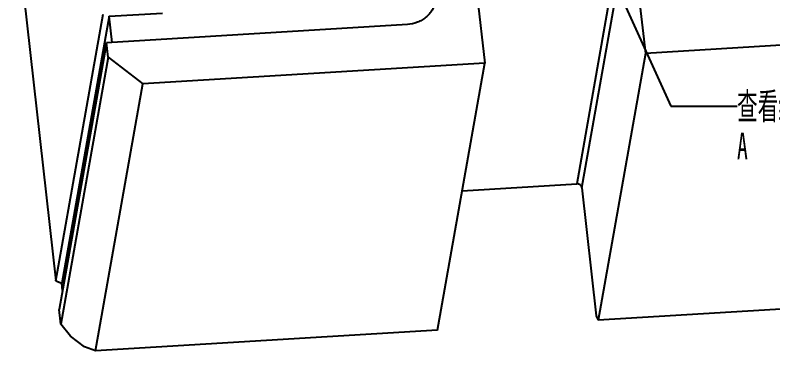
# Model space of a CAD drawing. Header units: millimetres. Extents: x 3 to 104, y 2 to 73.
# Drawn here: x 75.36 to 93.25, y 16.54 to 24.46 of the extents above; entities that cross this region are included whole.
import ezdxf

# ---------------------------------------------------------------- set-up
doc = ezdxf.new("R2010")
doc.units = ezdxf.units.MM
doc.header["$LTSCALE"] = 5.775
doc.layers.get('0').update_dxf_attribs({"linetype": 'CONTINUOUS'})
doc.layers.add('NOTE', color=7, linetype='CONTINUOUS')
doc.styles.get("Standard").update_dxf_attribs({"font": 'txt', "width": 0.6})
doc.dimstyles.get("Standard").update_dxf_attribs({"dimtxt": 0.625, "dimasz": 0.75, "dimexe": 1.75, "dimexo": 0.875, "dimtad": 1, "dimdec": 3, "dimzin": 0, "dimdsep": 46, "dimtxsty": 'STANDARD', "dimblk": 'CLOSED', "dimblk1": 'CLOSED', "dimblk2": 'CLOSED', "dimcen": 0.09, "dimadec": 0, "dimazin": 0, "dimtol": 1, "dimtp": 0.001, "dimtm": 0.001, "dimtfac": 1, "dimtdec": 3, "dimtofl": 0, "dimtmove": 0, "dimatfit": 3, "dimldrblk": 'CLOSED', "dimfxl": 1, "dimtolj": 1, "dimtzin": 0, "dimarcsym": 0})

# ---------------------------------------------------------------- blocks, each defined once
blk = doc.blocks.new('_CLOSED')
at = {"color": 0, "linetype": 'ByBlock'}
for p, q in [((0, 0), (-1, 0.183)), ((-1, 0.183), (-1, -0.183)), ((-1, -0.183), (0, 0)), ((-1, 0), (0, 0))]:
    blk.add_line(p, q, dxfattribs=at)

msp = doc.modelspace()

# ---------------------------------------------------------------- linework, layer by layer
at = {"color": 7, "linetype": 'Continuous'}
for p, q in [((75.359, 26.7204), (76.3225, 18.1943)), ((89.7345, 26.7639), (88.6198, 20.4836)), ((88.7429, 20.3889), (89.8576, 26.6692)), ((89.8813, 26.7469), (90.2413, 23.5614)), ((86.0873, 26.5162), (86.4473, 23.3306)), ((76.3225, 18.1943), (77.44, 24.4907)), ((77.5775, 24.4359), (76.4599, 18.1394)), ((77.5775, 24.4359), (78.8408, 24.5127)), ((77.6469, 23.8217), (77.5775, 24.4359)), ((84.6218, 24.2459), (77.5165, 23.8138)), ((97.941, 24.0296), (90.2413, 23.5614)), ((77.5165, 23.8138), (76.399, 17.5173)), ((77.5552, 23.4715), (77.5165, 23.8138)), ((77.5552, 23.4715), (76.4376, 17.1751)), ((77.5552, 23.4715), (78.3756, 22.8398)), ((90.2413, 23.5614), (89.1237, 17.2649)), ((86.4473, 23.3306), (78.3756, 22.8398)), ((85.3297, 17.0342), (86.4473, 23.3306)), ((77.2581, 16.5433), (78.3756, 22.8398)), ((85.9127, 20.319), (88.6198, 20.4836)), ((88.7429, 20.3889), (89.0838, 17.3721)), ((76.3225, 18.1943), (76.4599, 18.1394)), ((76.4792, 17.9691), (76.4599, 18.1394)), ((96.8234, 17.7331), (89.1237, 17.2649)), ((76.4376, 17.1751), (76.399, 17.5173)), ((89.0838, 17.3721), (89.1237, 17.2649)), ((76.6667, 16.8897), (76.4376, 17.1751)), ((85.3297, 17.0342), (77.2581, 16.5433)), ((76.9949, 16.637), (76.6667, 16.8897)), ((77.2581, 16.5433), (76.9949, 16.637))]:
    msp.add_line(p, q, dxfattribs=at)
for points, knots in [([(85.2837, 24.7917), (85.2773, 24.7554), (85.2577, 24.6836), (85.2091, 24.5826), (85.1428, 24.4907), (85.0606, 24.4106), (84.9646, 24.3441), (84.8212, 24.2759), (84.7018, 24.2507), (84.6218, 24.2459)], [0, 0, 0, 0, 0.1198171, 0.240311, 0.362185, 0.4858859, 0.61165, 0.7395314, 1, 1, 1, 1]), ([(88.7429, 20.3889), (88.7413, 20.4023), (88.7344, 20.4223), (88.7181, 20.4447), (88.697, 20.4642), (88.664, 20.481), (88.6344, 20.4845), (88.6198, 20.4836)], [0, 0, 0, 0, 0.2378866, 0.3609813, 0.4863831, 0.7419582, 1, 1, 1, 1])]:
    msp.add_open_spline(points, degree=3, knots=knots, dxfattribs=at)

# ---------------------------------------------------------------- texts
at = {"layer": 'NOTE', "color": 2, "linetype": 'Continuous', "insert": (92.4061, 22.628), "char_height": 0.625, "width": 2.25, "attachment_point": 1, "line_spacing_factor": 0.9}
msp.add_mtext('查看细节 A', dxfattribs=at)

# ---------------------------------------------------------------- leaders
at = {"layer": 'NOTE', "color": 2, "linetype": 'Continuous', "annotation_type": 0, "has_hookline": 1, "hookline_direction": 1, "text_width": 2.0908}
msp.add_leader([(88.9849, 26.4113), (90.8436, 22.3155), (92.4061, 22.3155)], dimstyle='STANDARD', override={"dimtad": 0}, dxfattribs=at)

doc.saveas('drawing.dxf')
